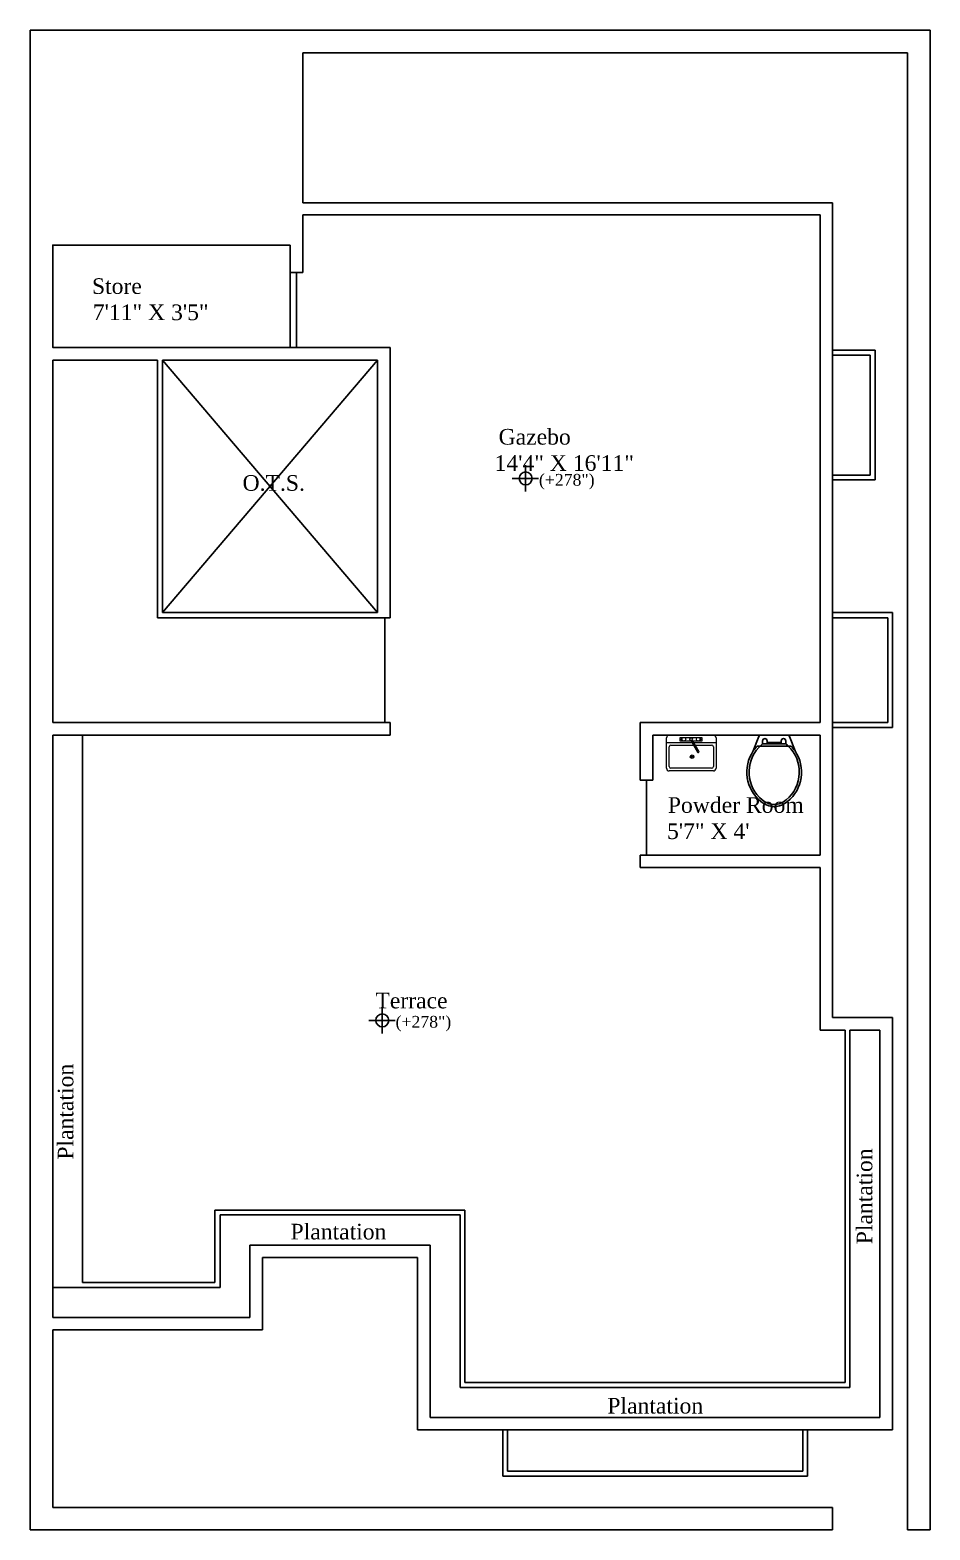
# Model space of a CAD drawing. Header units: millimetres. Extents: x 17288 to 18590, y 19555 to 20160.
# Drawn here: x 18230 to 18590, y 19555 to 20155 of the extents above; entities that cross this region are included whole.
import ezdxf

# ---------------------------------------------------------------- set-up
doc = ezdxf.new("R2010")
doc.units = ezdxf.units.MM
doc.header["$LTSCALE"] = 0.5
for name, color, linetype in [('Balcony2', 7, 'Continuous'), ('BathRoom3', 7, 'Continuous'), ('Boundary', 7, 'Continuous'), ('Doors', 7, 'Continuous'), ('Gazebo', 7, 'Continuous'), ('Mumty', 7, 'Continuous'), ('Ots1', 7, 'Continuous'), ('Plantation', 7, 'Continuous'), ('Powder_Room2', 7, 'Continuous'), ('Store', 7, 'Continuous'), ('Terrace', 7, 'Continuous'), ('WashBasin', 7, 'Continuous'), ('WC', 7, 'Continuous'), ('WindowSitting', 7, 'Continuous')]:
    doc.layers.add(name, color=color, linetype=linetype)
doc.styles.add('PDF Romantic', font='romantic.ttf')

# ---------------------------------------------------------------- blocks, each defined once
blk = doc.blocks.new('Toilet sheet')
at = {"layer": 'WC'}
for p, q in [((0, 0), (-5.46, 0)), ((0, 0), (5.46, 0)), ((-6.13, -0.46), (-8.37, -6.29)), ((-6.82, -4.33), (-5.62, -4.33)), ((-5.62, -4.33), (0, -4.33)), ((-4.64, -3.46), (-4.64, -2.26)), ((0, -3.46), (-4.64, -3.46)), ((-2.81, -2.26), (-2.81, -2.89)), ((2.81, -2.89), (-2.81, -2.89)), ((-2.81, -2.89), (-2.81, -3.46)), ((0, -3.46), (4.64, -3.46)), ((5.62, -4.33), (0, -4.33)), ((2.81, -2.26), (2.81, -2.89)), ((2.81, -2.89), (2.81, -3.46)), ((4.64, -3.46), (4.64, -2.26)), ((5.62, -4.33), (6.82, -4.33)), ((6.13, -0.46), (8.37, -6.29))]:
    blk.add_line(p, q, dxfattribs=at)
for centre, radius, start, end in [((-5.46, -0.72), 0.716, 90, 158.95862), ((5.46, -0.72), 0.716, 21.04138, 90), ((4.36, -14.74), 14.42, 137.04176, 230.42938), ((4.36, -14.74), 15.28, 137.04176, 146.4185), ((4.36, -14.74), 14.42, 133.7957, 137.04176), ((4.36, -14.74), 14.42, 128.59147, 133.7957), ((-3.72, -2.26), 0.911, 0, 180), ((3.72, -2.26), 0.911, 0, 180), ((-4.36, -14.74), 14.42, 46.2043, 51.40853), ((-4.36, -14.74), 14.42, 309.57062, 46.2043), ((-4.36, -14.74), 15.28, 33.5815, 42.95824), ((4.36, -14.74), 15.28, 146.4185, 230.42938), ((-4.36, -14.74), 15.28, 309.57062, 33.5815), ((0.37, -19.56), 9.02, 230.42938, 267.62402), ((0.37, -19.56), 8.16, 230.42938, 267.37533), ((-0.37, -19.56), 8.16, 272.62467, 309.57062), ((-0.37, -19.56), 9.02, 272.37598, 309.57062)]:
    blk.add_arc(centre, radius, start, end, dxfattribs=at)
blk = doc.blocks.new('WashBasin')
at = {"color": 0, "lineweight": 0}
for p, q in [((-8.84, 0), (8.84, 0)), ((-9.91, -13.21), (-9.91, -1.07)), ((-9.91, -2.86), (9.91, -2.86)), ((-8.84, -12.49), (-8.84, -4.64)), ((-8.12, -3.93), (8.12, -3.93)), ((-4.38, -2.31), (-4.38, -0.88)), ((-4.38, -0.88), (4.19, -0.88)), ((-0.1, -2.31), (-4.38, -2.31)), ((-4.02, -1.42), (-4.02, -1.78)), ((-3.62, -1.42), (-4.02, -1.42)), ((-4.02, -1.78), (-3.62, -1.78)), ((-0.2, -2.13), (2.45, -6.72)), ((3.07, -6.37), (0.42, -1.77)), ((4.19, -2.31), (0.73, -2.31)), ((3.43, -1.42), (3.83, -1.42)), ((3.83, -1.78), (3.43, -1.78)), ((3.83, -1.42), (3.83, -1.78)), ((4.19, -0.88), (4.19, -2.31)), ((8.84, -4.64), (8.84, -12.49)), ((9.91, -1.07), (9.91, -13.21)), ((8.84, -14.28), (-8.84, -14.28)), ((8.12, -13.21), (-8.12, -13.21))]:
    blk.add_line(p, q, dxfattribs=at)
for centre, radius in [((-2.95, -1.6), 0.714), ((-0.1, -1.6), 0.535), ((2.76, -1.6), 0.714), ((0.33, -8.57), 0.714), ((0.33, -8.57), 0.357)]:
    blk.add_circle(centre, radius, dxfattribs=at)
for centre, radius, start, end in [((-8.84, -1.07), 1.07, 90, 180), ((8.84, -1.07), 1.07, 0, 90), ((-8.12, -4.64), 0.714, 90, 180), ((8.12, -4.64), 0.714, 0, 90), ((2.76, -6.54), 0.357, 210, 30), ((-8.84, -13.21), 1.07, 180, 270), ((-8.12, -12.49), 0.714, 180, 270), ((8.12, -12.49), 0.714, 270, 0), ((8.84, -13.21), 1.07, 270, 0)]:
    blk.add_arc(centre, radius, start, end, dxfattribs=at)

msp = doc.modelspace()

# ---------------------------------------------------------------- linework, layer by layer
at = {"layer": 'Balcony2', "lineweight": 25}
for p, q in [((18418.87, 19595), (18418.87, 19576.54)), ((18420.82, 19595), (18420.82, 19578.5)), ((18538.86, 19578.5), (18538.86, 19595)), ((18540.82, 19576.54), (18540.82, 19595)), ((18420.82, 19578.5), (18538.86, 19578.5)), ((18418.87, 19576.54), (18540.82, 19576.54))]:
    msp.add_line(p, q, dxfattribs=at)
at = {"layer": 'BathRoom3', "lineweight": 25}
for p, q in [((18574.81, 19921.98), (18550.75, 19921.98)), ((18572.85, 19919.89), (18550.75, 19919.89)), ((18572.85, 19877.93), (18572.85, 19919.89)), ((18574.81, 19875.97), (18574.81, 19921.98)), ((18550.75, 19877.93), (18572.85, 19877.93)), ((18550.75, 19875.97), (18574.81, 19875.97))]:
    msp.add_line(p, q, dxfattribs=at)
at = {"layer": 'Boundary', "lineweight": 25}
for p, q in [((18589.77, 20154.98), (18229.78, 20154.98)), ((18229.78, 20154.98), (18229.78, 19555)), ((18589.77, 19555), (18589.77, 20154.98)), ((18580.82, 20145.89), (18338.87, 20145.89)), ((18338.87, 20145.89), (18338.87, 20085.89)), ((18580.82, 20145.89), (18580.82, 19555)), ((18550.75, 20085.89), (18338.87, 20085.89)), ((18550.75, 19760.03), (18550.75, 20085.89)), ((18574.81, 19760.03), (18550.75, 19760.03)), ((18574.81, 19595), (18574.81, 19760.03)), ((18322.78, 19663.95), (18384.74, 19663.95)), ((18322.78, 19663.95), (18322.78, 19635)), ((18384.74, 19663.95), (18384.74, 19595)), ((18238.87, 19635), (18238.87, 19563.95)), ((18322.78, 19635), (18238.87, 19635)), ((18384.74, 19595), (18574.81, 19595)), ((18550.75, 19563.95), (18238.87, 19563.95)), ((18550.75, 19555), (18550.75, 19563.95)), ((18229.78, 19555), (18550.75, 19555)), ((18580.82, 19555), (18589.77, 19555))]:
    msp.add_line(p, q, dxfattribs=at)
at = {"layer": 'Doors'}
for p, q in [((18336.35, 20057.92), (18336.35, 20027.99)), ((18371.75, 19919.89), (18371.75, 19877.93)), ((18476.35, 19854.99), (18476.35, 19824.92))]:
    msp.add_line(p, q, dxfattribs=at)
at = {"layer": 'Gazebo', "lineweight": 25}
for p, q in [((18545.85, 20081), (18338.87, 20081)), ((18545.85, 19877.93), (18545.85, 20081)), ((18373.83, 20027.99), (18373.83, 19919.89)), ((18427.96, 19980.86), (18427.96, 19970.37)), ((18422.64, 19975.55), (18433.13, 19975.55)), ((18545.85, 19877.93), (18473.83, 19877.93))]:
    msp.add_line(p, q, dxfattribs=at)
at = {"layer": 'Gazebo'}
for p, q in [((18338.87, 20057.92), (18338.87, 20081)), ((18373.83, 20027.99), (18336.35, 20027.99))]:
    msp.add_line(p, q, dxfattribs=at)
at = {"layer": 'Gazebo', "lineweight": 25}
msp.add_circle((18428.03, 19975.62), 2.59, dxfattribs=at)
at = {"layer": 'Mumty', "lineweight": 25}
for p, q in [((18280.83, 20022.96), (18238.87, 20022.96)), ((18238.87, 20022.96), (18238.87, 19877.93)), ((18238.87, 19877.93), (18373.83, 19877.93))]:
    msp.add_line(p, q, dxfattribs=at)
at = {"layer": 'Mumty'}
for p, q in [((18280.83, 20022.96), (18280.83, 19919.89)), ((18280.83, 19919.89), (18373.83, 19919.89))]:
    msp.add_line(p, q, dxfattribs=at)
at = {"layer": 'Ots1', "lineweight": 25}
for p, q in [((18368.8, 19921.98), (18282.79, 20022.96)), ((18282.79, 20022.96), (18282.79, 19921.98)), ((18282.79, 19921.98), (18368.8, 20022.96)), ((18368.8, 20022.96), (18368.8, 19921.98)), ((18282.79, 19921.98), (18368.8, 19921.98))]:
    msp.add_line(p, q, dxfattribs=at)
at = {"layer": 'Ots1'}
msp.add_line((18282.79, 20022.96), (18368.8, 20022.96), dxfattribs=at)
at = {"layer": 'Plantation', "lineweight": 25}
for p, q in [((18238.87, 19640.03), (18238.87, 19872.89)), ((18557.74, 19612.06), (18557.74, 19754.99)), ((18569.77, 19754.99), (18569.77, 19600.03)), ((18305.86, 19652.06), (18305.86, 19681.01)), ((18305.86, 19681.01), (18401.8, 19681.01)), ((18401.8, 19681.01), (18401.8, 19612.06)), ((18389.78, 19668.98), (18317.75, 19668.98)), ((18317.75, 19668.98), (18317.75, 19640.03)), ((18389.78, 19600.03), (18389.78, 19668.98)), ((18238.87, 19652.06), (18305.86, 19652.06)), ((18317.75, 19640.03), (18238.87, 19640.03)), ((18401.8, 19612.06), (18557.74, 19612.06)), ((18569.77, 19600.03), (18389.78, 19600.03))]:
    msp.add_line(p, q, dxfattribs=at)
at = {"layer": 'Plantation'}
msp.add_line((18557.74, 19754.99), (18569.77, 19754.99), dxfattribs=at)
at = {"layer": 'Powder_Room2', "lineweight": 25}
for p, q in [((18478.86, 19854.99), (18478.86, 19872.89)), ((18478.86, 19872.89), (18545.85, 19872.89)), ((18545.85, 19872.89), (18545.85, 19824.92)), ((18473.83, 19854.99), (18478.86, 19854.99)), ((18545.85, 19824.92), (18473.83, 19824.92))]:
    msp.add_line(p, q, dxfattribs=at)
at = {"layer": 'Store', "lineweight": 25}
for p, q in [((18333.83, 20068.97), (18238.87, 20068.97)), ((18238.87, 20068.97), (18238.87, 20027.99)), ((18333.83, 20057.92), (18333.83, 20068.97)), ((18338.87, 20057.92), (18333.83, 20057.92)), ((18238.87, 20027.99), (18336.35, 20027.99))]:
    msp.add_line(p, q, dxfattribs=at)
at = {"layer": 'Store'}
msp.add_lwpolyline([(18333.83, 20068.97), (18238.87, 20068.97), (18238.87, 20027.99), (18333.83, 20027.99)], close=True, dxfattribs=at)
at = {"layer": 'Terrace', "lineweight": 25}
for p, q in [((18373.83, 19872.89), (18373.83, 19877.93)), ((18473.83, 19877.93), (18473.83, 19854.99)), ((18238.87, 19872.89), (18373.83, 19872.89)), ((18250.76, 19872.89), (18250.76, 19654.02)), ((18473.83, 19824.92), (18473.83, 19820.03)), ((18473.83, 19820.03), (18545.85, 19820.03)), ((18545.85, 19754.99), (18545.85, 19820.03)), ((18370.61, 19764.09), (18370.61, 19753.6)), ((18365.3, 19758.77), (18375.79, 19758.77)), ((18545.85, 19754.99), (18555.78, 19754.99)), ((18555.78, 19614.02), (18555.78, 19754.99)), ((18303.76, 19654.02), (18303.76, 19682.97)), ((18303.76, 19682.97), (18403.76, 19682.97)), ((18403.76, 19682.97), (18403.76, 19614.02)), ((18250.76, 19654.02), (18303.76, 19654.02)), ((18403.76, 19614.02), (18555.78, 19614.02))]:
    msp.add_line(p, q, dxfattribs=at)
msp.add_circle((18370.68, 19758.84), 2.59, dxfattribs=at)
at = {"layer": 'WindowSitting', "lineweight": 25}
for p, q in [((18567.81, 20026.88), (18550.75, 20026.88)), ((18565.85, 20024.92), (18550.75, 20024.92)), ((18565.85, 19976.95), (18565.85, 20024.92)), ((18567.81, 19974.99), (18567.81, 20026.88)), ((18550.75, 19976.95), (18565.85, 19976.95)), ((18550.75, 19974.99), (18567.81, 19974.99))]:
    msp.add_line(p, q, dxfattribs=at)

# ---------------------------------------------------------------- block references
at = {"layer": 'WashBasin'}
msp.add_blockref('WashBasin', (18494.28, 19872.89), dxfattribs=at)
at = {"layer": 'WC'}
msp.add_blockref('Toilet sheet', (18527.45, 19872.89), dxfattribs=at)

# ---------------------------------------------------------------- texts
at = {"layer": 'Gazebo', "style": 'PDF Romantic'}
for s, height, p in [('Gazebo', 6.259, (18417.21, 19989.14)), ('14\'4" X 16\'11"', 6.2591, (18415.6, 19978.65)), ('(+278")', 4.694, (18433.35, 19972.72))]:
    msp.add_text(s, height=height, dxfattribs=at).set_placement(p)
at = {"layer": 'Ots1', "style": 'PDF Romantic'}
msp.add_text('O.T.S.', height=6.259, dxfattribs=at).set_placement((18314.79, 19970.69))
at = {"layer": 'Plantation', "style": 'PDF Romantic'}
for p in [(18247.12, 19703.14), (18566.69, 19669.29)]:
    msp.add_text('Plantation', height=6.259, rotation=90, dxfattribs=at).set_placement(p)
for p in [(18334, 19671.22), (18460.71, 19601.58)]:
    msp.add_text('Plantation', height=6.259, dxfattribs=at).set_placement(p)
at = {"layer": 'Powder_Room2', "style": 'PDF Romantic'}
for s, height, p in [('Powder Room', 6.2591, (18484.91, 19841.85)), ('5\'7" X 4\'', 6.259, (18484.58, 19831.38))]:
    msp.add_text(s, height=height, dxfattribs=at).set_placement(p)
at = {"layer": 'Store', "style": 'PDF Romantic'}
for s, height, p in [('Store', 6.259, (18254.56, 20049.42)), ('7\'11" X 3\'5"', 6.2591, (18254.9, 20038.93))]:
    msp.add_text(s, height=height, dxfattribs=at).set_placement(p)
at = {"layer": 'Terrace', "style": 'PDF Romantic'}
for s, height, p in [('Terrace', 6.259, (18367.94, 19763.65)), ('(+278")', 4.694, (18376.01, 19755.94))]:
    msp.add_text(s, height=height, dxfattribs=at).set_placement(p)

doc.saveas('drawing.dxf')
